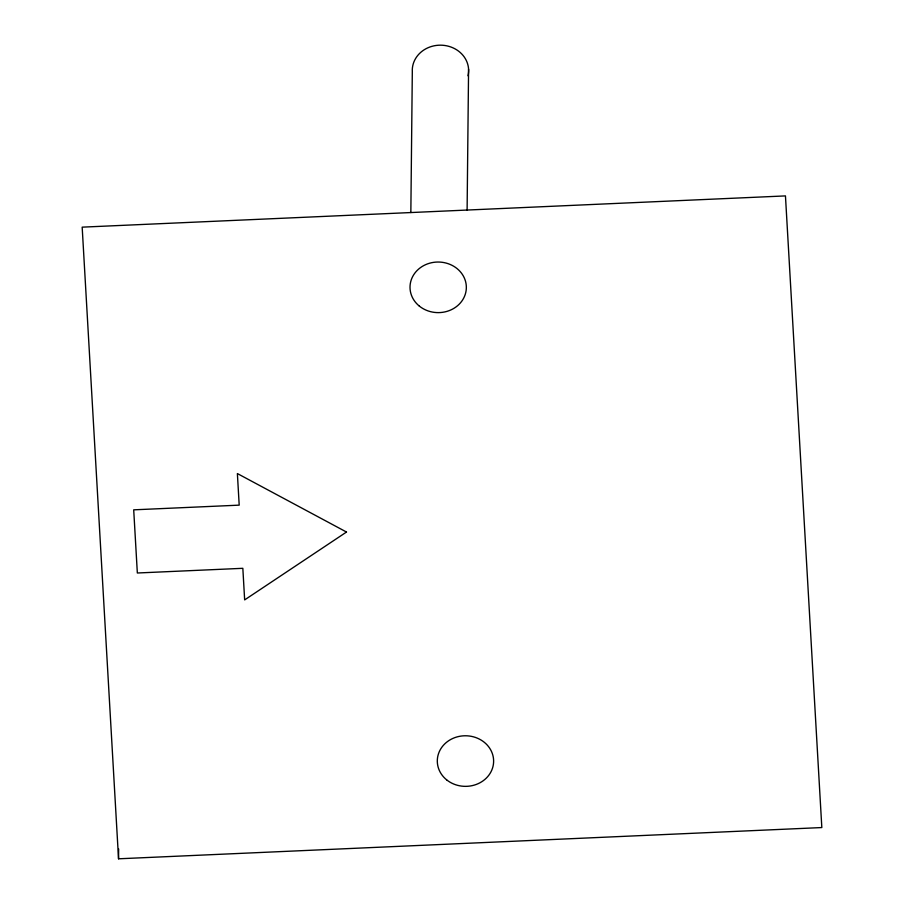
<?xml version="1.0" encoding="UTF-8"?>
<svg xmlns="http://www.w3.org/2000/svg" width="904" height="904" viewBox="0 0 904 904"><rect width="100%" height="100%" fill="white"/><g stroke="black" fill="none" stroke-linecap="round" stroke-linejoin="round"><path stroke-width="1.36" d="M118.548 858.8L82.174 227.153L785.452 195.908L821.826 827.555L118.548 858.8L118.65 848.946M410.845 212.53L412.314 71.721A28.171 25.301 0.6 0 1 442.677 45.256A28.171 25.301 0.6 0 1 468.001 75.8M467.108 210.033L468.577 69.212M346.503 532.038L244.656 599.894L242.837 568.311L137.34 573L133.702 509.833L239.198 505.144L237.379 473.56L346.503 532.038M419.309 306.072A28.171 25.301 0.6 0 0 465.729 292.659A28.171 25.301 0.6 0 0 429.49 263.245A28.171 25.301 0.6 0 0 419.309 306.072M446.599 779.813A28.171 25.301 0.6 0 0 493.008 766.4A28.171 25.301 0.6 0 0 456.769 736.986A28.171 25.301 0.6 0 0 446.599 779.813"/></g></svg>
